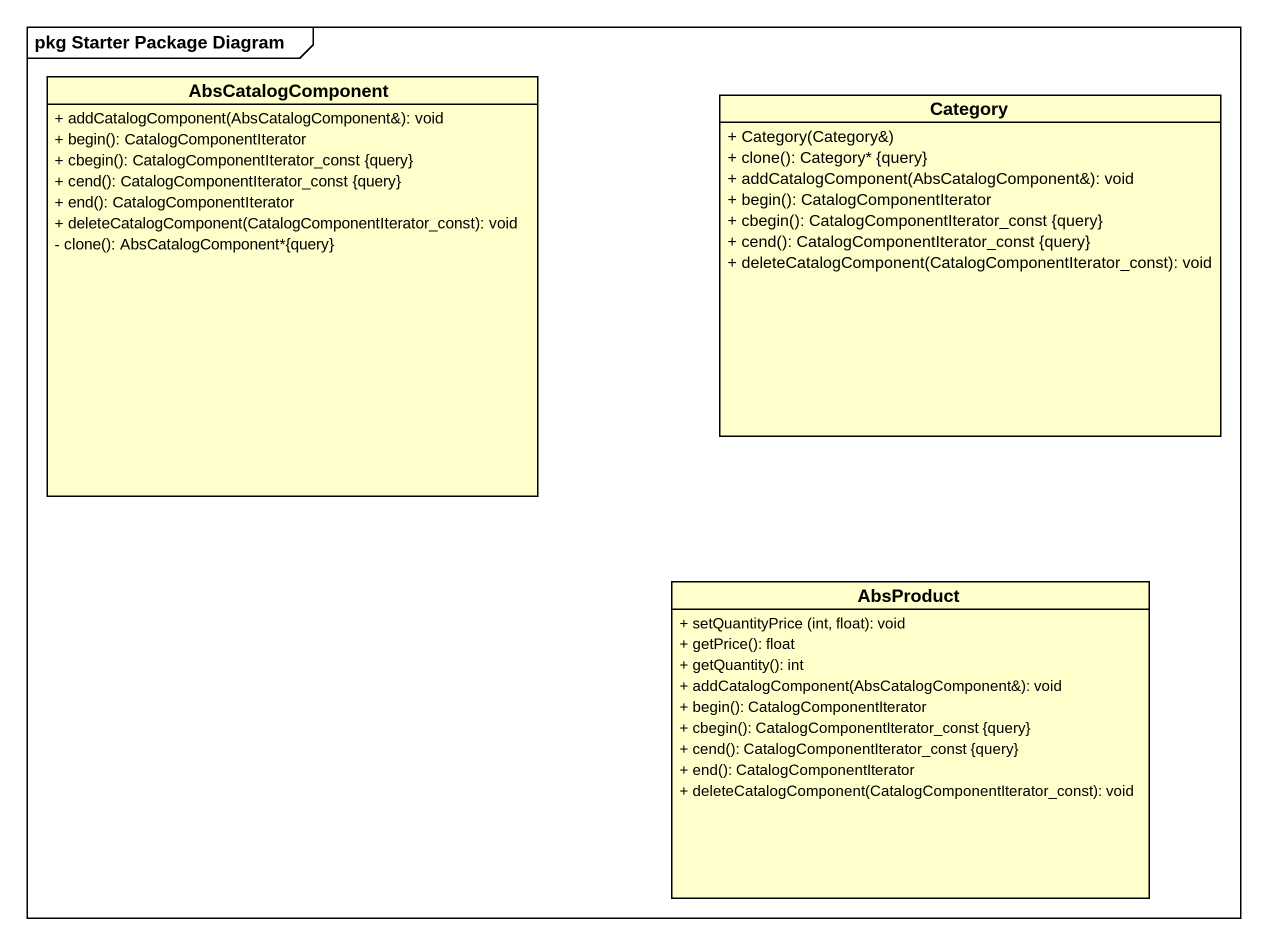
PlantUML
@startuml
mainframe pkg Starter Package Diagram
hide circle
hide empty members
skinparam classAttributeIconSize 0
class AbsCatalogComponent {
  {field} + addCatalogComponent(AbsCatalogComponent&): void
  {field} + begin(): CatalogComponentIterator
  {field} + cbegin(): CatalogComponentIterator_const {query}
  {field} + cend(): CatalogComponentIterator_const {query}
  {field} + end(): CatalogComponentIterator
  {field} + deleteCatalogComponent(CatalogComponentIterator_const): void
  {field} - clone(): AbsCatalogComponent*{query}
}
class Category {
  {field} + Category(Category&)
  {field} + clone(): Category* {query}
  {field} + addCatalogComponent(AbsCatalogComponent&): void
  {field} + begin(): CatalogComponentIterator
  {field} + cbegin(): CatalogComponentIterator_const {query}
  {field} + cend(): CatalogComponentIterator_const {query}
  {field} + deleteCatalogComponent(CatalogComponentIterator_const): void
}
class AbsProduct {
  {field} + setQuantityPrice (int, float): void
  {field} + getPrice(): float
  {field} + getQuantity(): int
  {field} + addCatalogComponent(AbsCatalogComponent&): void
  {field} + begin(): CatalogComponentIterator
  {field} + cbegin(): CatalogComponentIterator_const {query}
  {field} + cend(): CatalogComponentIterator_const {query}
  {field} + end(): CatalogComponentIterator
  {field} + deleteCatalogComponent(CatalogComponentIterator_const): void
}
@enduml
